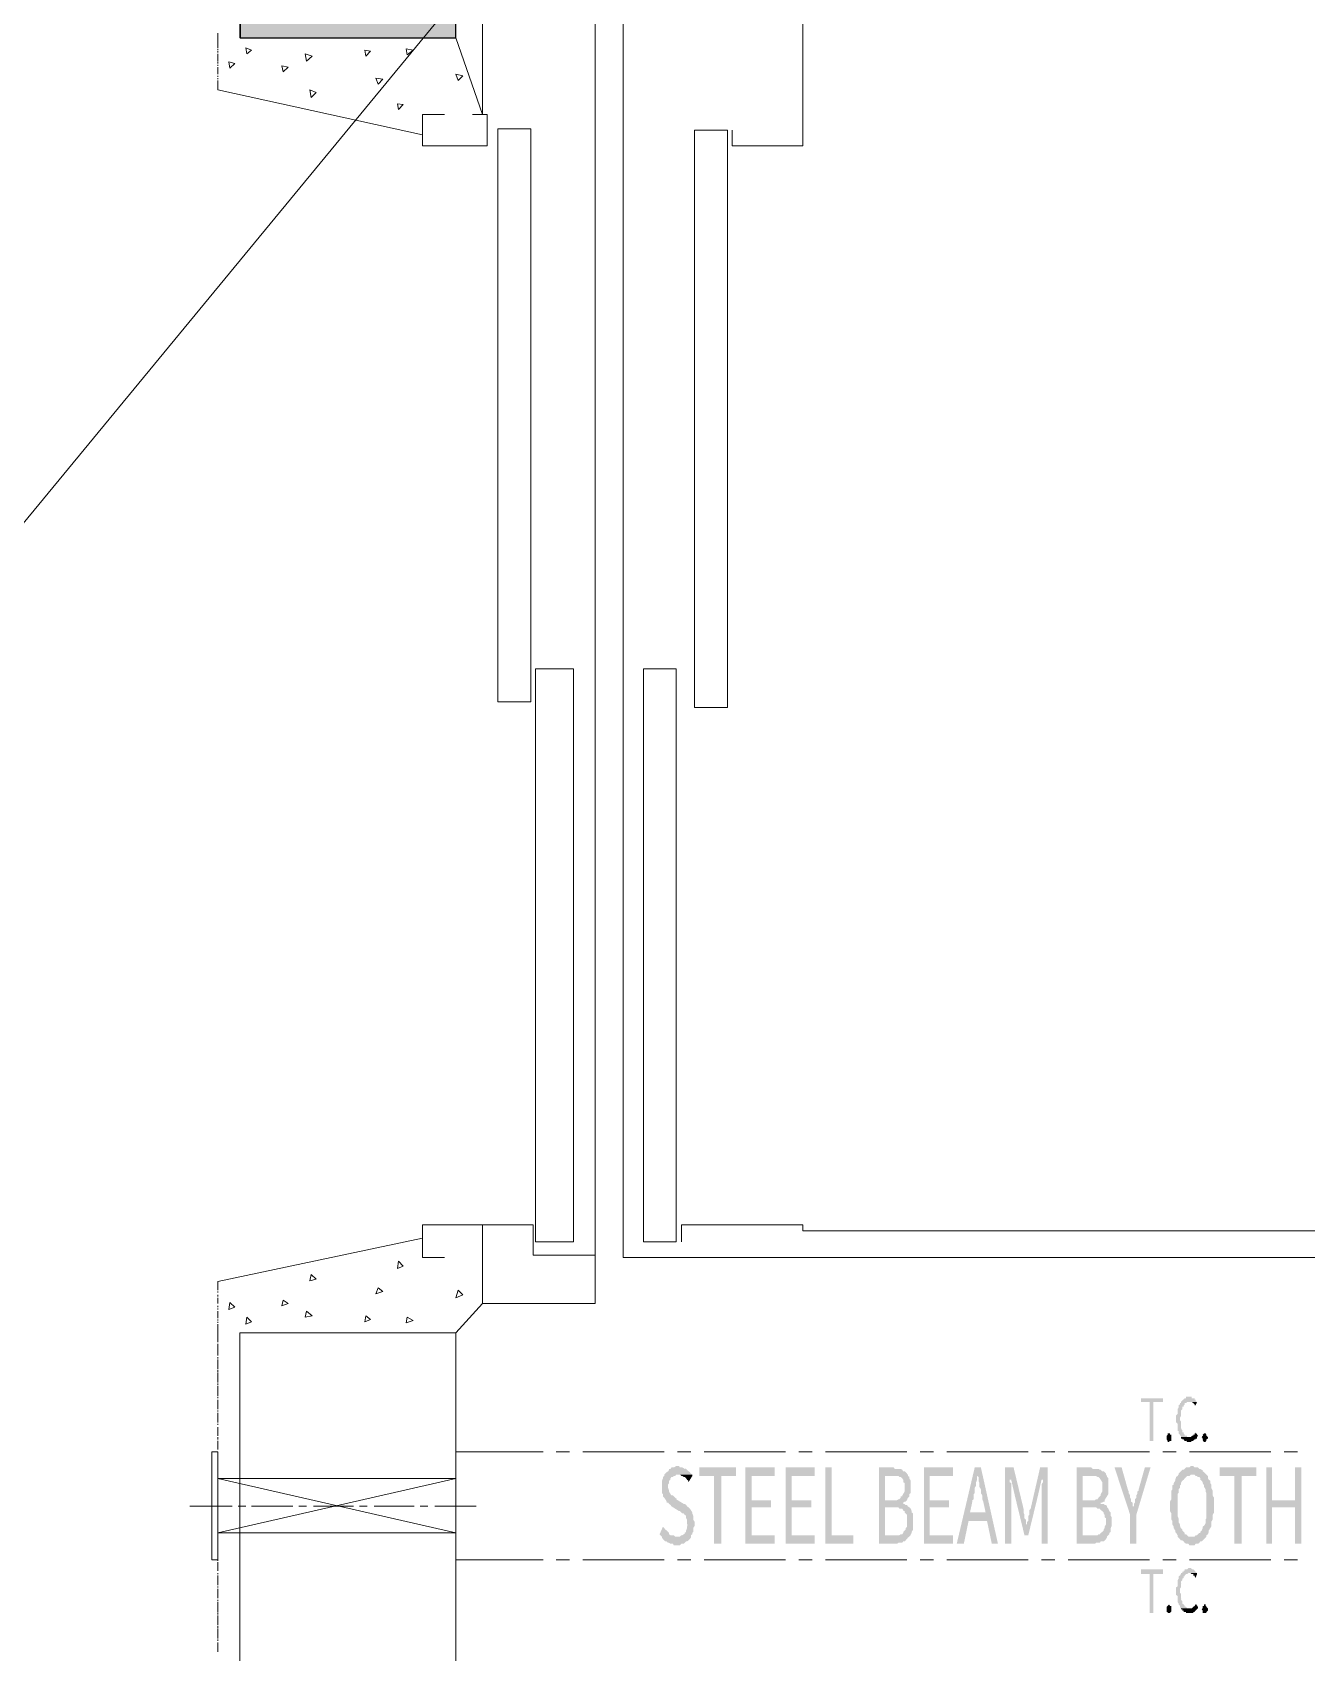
# Model space of a CAD drawing. Header units: metres. Extents: x -598 to 357, y -242 to 574.
# Drawn here: x -302.825 to -301.644, y 431.377 to 432.879 of the extents above; entities that cross this region are included whole.
import ezdxf

# ---------------------------------------------------------------- set-up
doc = ezdxf.new("R2010")
doc.units = ezdxf.units.M
doc.layers.add('Muro Mamspoteria', color=5, linetype='Continuous', lineweight=9)
for name, color, linetype in [('xref_Nivel PB$0$Z-XREF', 7, 'Continuous'), ('ZXREF_ELEVADORES$0$E-Elevador', 1, 'Continuous'), ('ZXREF_ELEVADORES$0$Hatch Muro', 8, 'Continuous'), ('ZXREF_ELEVADORES$0$Muro Concreto', 6, 'Continuous')]:
    doc.layers.add(name, color=color, linetype=linetype)

# ---------------------------------------------------------------- blocks, each defined once
blk = doc.blocks.new('ZXREF_ELEVADORES$0$Elevores')
at = {"layer": 'ZXREF_ELEVADORES$0$E-Elevador'}
for points in [[(-0.03538, -1.41639), (-0.03538, -1.42211), (-0.00505, -1.42211), (-0.00505, -1.44364), (0.00154, -1.42211), (0.03538, -1.42211), (0.03538, -1.41639)], [(-0.03538, -1.44364), (-0.03538, -1.44891), (0.03538, -1.44891), (0.03538, -1.44364), (0.00154, -1.44364), (0.00154, -1.42211), (-0.00505, -1.44364)], [(-0.03538, -1.45814), (-0.03538, -1.49198), (-0.02747, -1.49198), (-0.02747, -1.47836), (0.03538, -1.47836), (0.03538, -1.47176), (-0.02747, -1.47176), (-0.02747, -1.45814)], [(-0.02878, -1.50428), (-0.02878, -1.51791), (-0.02878, -1.51527), (-0.02747, -1.51439), (-0.02747, -1.51307), (-0.02659, -1.5122), (-0.02659, -1.51088), (-0.02527, -1.51), (-0.02395, -1.51), (-0.02307, -1.50868), (-0.02175, -1.5078), (-0.02087, -1.5078), (-0.01868, -1.50648), (-0.01736, -1.50648), (-0.01516, -1.50516), (-0.01296, -1.50516), (-0.01165, -1.50428), (-0.00945, -1.50428), (-0.00857, -1.50428), (-0.00593, -1.50428), (-0.00374, -1.50428), (-0.00154, -1.50428), (-0.00066, -1.50428), (0.00066, -1.50428), (0.00286, -1.50428), (0.00417, -1.50428), (0.00637, -1.50428), (0.00857, -1.50428), (0.00945, -1.50428), (0.01165, -1.50428), (0.01296, -1.50516), (0.01516, -1.50516), (0.01648, -1.50516), (0.01868, -1.50648), (0.01956, -1.5078), (0.02087, -1.5078), (0.02307, -1.50868), (0.02439, -1.51), (0.02527, -1.51), (0.02527, -1.51088), (0.02659, -1.5122), (0.02747, -1.51307), (0.02747, -1.51439), (0.02878, -1.51527), (0.02878, -1.51659), (0.02878, -1.51791), (0.02878, -1.50428), (0.02747, -1.50428), (0.02659, -1.50297), (0.02439, -1.50209), (0.02307, -1.50209), (0.02087, -1.50077), (0.01956, -1.49989), (0.01868, -1.49989), (0.01648, -1.49989), (0.01516, -1.49989), (0.01296, -1.49857), (0.01165, -1.49857), (0.00945, -1.49857), (0.00857, -1.49857), (0.00637, -1.49725), (0.00417, -1.49725), (0.00154, -1.49725), (-0.00066, -1.49725), (-0.00154, -1.49725), (-0.00286, -1.49725), (-0.00505, -1.49725), (-0.00725, -1.49725), (-0.00945, -1.49857), (-0.01077, -1.49857), (-0.01296, -1.49857), (-0.01384, -1.49857), (-0.01648, -1.49989), (-0.01736, -1.49989), (-0.01956, -1.49989), (-0.02087, -1.50077), (-0.02307, -1.50077), (-0.02395, -1.50209), (-0.02527, -1.50297), (-0.02747, -1.50297)], [(-0.10086, -1.52011), (-0.10086, -1.52318), (-0.09954, -1.52318), (-0.09954, -1.5245), (-0.09822, -1.52538), (-0.09866, -1.52538), (-0.09734, -1.5267), (-0.09602, -1.52802), (-0.09514, -1.52802), (-0.09514, -1.52889), (-0.09383, -1.52889), (-0.09295, -1.53021), (-0.09163, -1.53021), (-0.09031, -1.53021), (-0.09075, -1.53021), (-0.08943, -1.53109), (-0.08811, -1.53109), (-0.08723, -1.53109), (-0.08592, -1.53109), (-0.08504, -1.53109), (-0.08372, -1.53241), (-0.08284, -1.53241), (-0.08152, -1.53241), (-0.0802, -1.53241), (-0.07932, -1.53241), (-0.078, -1.53241), (-0.07713, -1.53241), (-0.07581, -1.53109), (-0.07493, -1.53109), (-0.07361, -1.53109), (-0.07273, -1.53109), (-0.07141, -1.53109), (-0.07009, -1.53109), (-0.06922, -1.53109), (-0.06922, -1.53021), (-0.0679, -1.53021), (-0.06702, -1.53021), (-0.0657, -1.52889), (-0.06482, -1.52889), (-0.06482, -1.52802), (-0.0635, -1.52802), (-0.0635, -1.52011), (-0.0635, -1.52098), (-0.0635, -1.5223), (-0.06482, -1.5223), (-0.06482, -1.52318), (-0.06482, -1.5245), (-0.0657, -1.5245), (-0.06702, -1.52538), (-0.0679, -1.52538), (-0.0679, -1.5267), (-0.06922, -1.5267), (-0.07009, -1.5267), (-0.07141, -1.52802), (-0.07141, -1.52758), (-0.07273, -1.52802), (-0.07361, -1.52802), (-0.07493, -1.52802), (-0.07581, -1.52802), (-0.07713, -1.52802), (-0.078, -1.52802), (-0.07932, -1.52889), (-0.0802, -1.52889), (-0.08064, -1.52889), (-0.08152, -1.52889), (-0.08284, -1.52802), (-0.08372, -1.52802), (-0.08504, -1.52802), (-0.08592, -1.52802), (-0.08723, -1.52802), (-0.08811, -1.52802), (-0.08855, -1.52758), (-0.08943, -1.5267), (-0.09031, -1.5267), (-0.09163, -1.5267), (-0.09163, -1.52538), (-0.09295, -1.52538), (-0.09383, -1.5245), (-0.09514, -1.5245), (-0.09514, -1.52318), (-0.09602, -1.5223), (-0.09602, -1.52098), (-0.09602, -1.52011), (-0.09602, -1.51307), (-0.09734, -1.51439), (-0.09822, -1.51439), (-0.09822, -1.51527), (-0.09954, -1.51527), (-0.09954, -1.51659), (-0.09954, -1.51791), (-0.10086, -1.51791), (-0.10086, -1.51879)], [(-0.09602, -1.51307), (-0.09602, -1.52011), (-0.09602, -1.51791), (-0.09514, -1.51659), (-0.09383, -1.51527), (-0.09295, -1.51527), (-0.09295, -1.51439)], [(-0.0679, -1.51439), (-0.06702, -1.51439), (-0.06702, -1.51527), (-0.0657, -1.51527), (-0.0657, -1.51659), (-0.06482, -1.51659), (-0.06482, -1.51791), (-0.06482, -1.51747), (-0.0635, -1.51879), (-0.0635, -1.52011), (-0.0635, -1.52802), (-0.06218, -1.52802), (-0.06218, -1.5267), (-0.06131, -1.5267), (-0.06131, -1.52538), (-0.05999, -1.5245), (-0.05999, -1.52318), (-0.06043, -1.52318), (-0.05911, -1.5223), (-0.05911, -1.52098), (-0.05911, -1.52011), (-0.05911, -1.51967), (-0.05911, -1.51879), (-0.05999, -1.51791), (-0.05999, -1.51659), (-0.06043, -1.51659), (-0.06131, -1.51527), (-0.06131, -1.51439), (-0.06218, -1.51439), (-0.06218, -1.51307), (-0.0635, -1.51307), (-0.06482, -1.5122)], [(-0.05911, -1.50516), (-0.05911, -1.50648), (-0.05999, -1.5078), (-0.06043, -1.50736), (-0.06131, -1.5078), (-0.06218, -1.5078), (-0.0635, -1.50868), (-0.06482, -1.5078), (-0.06482, -1.50736), (-0.0657, -1.5078), (-0.06702, -1.50648), (-0.06702, -1.50516), (-0.0657, -1.50428), (-0.06482, -1.50428), (-0.0635, -1.50297), (-0.06218, -1.50297), (-0.06131, -1.50428), (-0.05999, -1.50428), (-0.06043, -1.50428)], [(-0.0367, -1.51791), (-0.0367, -1.51879), (-0.03538, -1.52011), (-0.03538, -1.52318), (-0.03406, -1.5245), (-0.03318, -1.52538), (-0.03318, -1.5267), (-0.03186, -1.52802), (-0.03098, -1.52889), (-0.02966, -1.53021), (-0.02878, -1.53021), (-0.02747, -1.53109), (-0.02659, -1.53241), (-0.02395, -1.53329), (-0.02307, -1.53329), (-0.02087, -1.53461), (-0.01956, -1.53461), (-0.01868, -1.53593), (-0.01736, -1.53593), (-0.01516, -1.53593), (-0.01384, -1.53681), (-0.01165, -1.53681), (-0.00945, -1.53681), (-0.00857, -1.53681), (-0.00593, -1.53681), (-0.00374, -1.53812), (-0.00154, -1.53812), (-0.00066, -1.53812), (0.00066, -1.53812), (0.00286, -1.53812), (0.00505, -1.53812), (0.00725, -1.53681), (0.00945, -1.53681), (0.01077, -1.53681), (0.01296, -1.53681), (0.01428, -1.53593), (0.01648, -1.53593), (0.01736, -1.53593), (0.01956, -1.53461), (0.02087, -1.53461), (0.02307, -1.53329), (0.02439, -1.53329), (0.02527, -1.53241), (0.02747, -1.53109), (0.02878, -1.53109), (0.02966, -1.53021), (0.03098, -1.52889), (0.0323, -1.52802), (0.0323, -1.5267), (0.03318, -1.52538), (0.0345, -1.5245), (0.03538, -1.52318), (0.03538, -1.5223), (0.03538, -1.52098), (0.0367, -1.52011), (0.0367, -1.51879), (0.0367, -1.51791), (0.0367, -1.51659), (0.0367, -1.51527), (0.03538, -1.51439), (0.03538, -1.51307), (0.03538, -1.5122), (0.0345, -1.51088), (0.03318, -1.51), (0.03318, -1.50868), (0.0323, -1.5078), (0.03098, -1.50648), (0.02966, -1.50516), (0.02878, -1.50428), (0.02878, -1.51791), (0.02878, -1.51747), (0.02878, -1.51879), (0.02878, -1.52098), (0.02747, -1.5223), (0.02659, -1.52318), (0.02659, -1.5245), (0.02527, -1.5245), (0.02439, -1.52538), (0.02307, -1.5267), (0.02219, -1.5267), (0.02087, -1.52802), (0.01868, -1.52889), (0.01736, -1.52889), (0.01516, -1.53021), (0.01296, -1.53021), (0.01165, -1.53021), (0.00945, -1.53109), (0.00725, -1.53109), (0.00637, -1.53109), (0.00417, -1.53109), (0.00154, -1.53109), (-0.00066, -1.53109), (-0.00286, -1.53109), (-0.00505, -1.53109), (-0.00593, -1.53109), (-0.00857, -1.53109), (-0.01077, -1.53109), (-0.01165, -1.53021), (-0.01384, -1.53021), (-0.01516, -1.53021), (-0.01648, -1.52889), (-0.01868, -1.52889), (-0.01956, -1.52802), (-0.02087, -1.52802), (-0.02307, -1.5267), (-0.02395, -1.52538), (-0.02527, -1.5245), (-0.02659, -1.52318), (-0.02747, -1.5223), (-0.02747, -1.52098), (-0.02747, -1.52011), (-0.02878, -1.51879), (-0.02878, -1.51791), (-0.02878, -1.50428), (-0.02966, -1.50516), (-0.03098, -1.50648), (-0.03186, -1.5078), (-0.0323, -1.50736), (-0.03318, -1.50868), (-0.03406, -1.51), (-0.03406, -1.51088), (-0.03538, -1.5122), (-0.03538, -1.51307), (-0.03538, -1.51527), (-0.0367, -1.51659)], [(0.05779, -1.52011), (0.05779, -1.52098), (0.05911, -1.5223), (0.05911, -1.5245), (0.06043, -1.5245), (0.06043, -1.52538), (0.06131, -1.52538), (0.06131, -1.5267), (0.06262, -1.5267), (0.06262, -1.52802), (0.0635, -1.52802), (0.06482, -1.52889), (0.0657, -1.53021), (0.06702, -1.53021), (0.0679, -1.53021), (0.06922, -1.53109), (0.07053, -1.53109), (0.07141, -1.53109), (0.07273, -1.53109), (0.07361, -1.53109), (0.07493, -1.53109), (0.07581, -1.53241), (0.07713, -1.53241), (0.07844, -1.53241), (0.07932, -1.53241), (0.08152, -1.53241), (0.08284, -1.53241), (0.08372, -1.53109), (0.08504, -1.53109), (0.08592, -1.53109), (0.08723, -1.53109), (0.08855, -1.53109), (0.08943, -1.53109), (0.09075, -1.53021), (0.09031, -1.53021), (0.09163, -1.53021), (0.09295, -1.52889), (0.09383, -1.52889), (0.09514, -1.52802), (0.09514, -1.52758), (0.09514, -1.52011), (0.09514, -1.52098), (0.09514, -1.5223), (0.09383, -1.52318), (0.09383, -1.5245), (0.09295, -1.5245), (0.09163, -1.52538), (0.09075, -1.5267), (0.08943, -1.5267), (0.08855, -1.5267), (0.08723, -1.52802), (0.08723, -1.52758), (0.08592, -1.52802), (0.08592, -1.52758), (0.08504, -1.52802), (0.08372, -1.52802), (0.08284, -1.52802), (0.08152, -1.52802), (0.08064, -1.52889), (0.07932, -1.52889), (0.07844, -1.52889), (0.07713, -1.52889), (0.07581, -1.52802), (0.07493, -1.52802), (0.07361, -1.52802), (0.07273, -1.52802), (0.07273, -1.52758), (0.07141, -1.52802), (0.07053, -1.52802), (0.06922, -1.5267), (0.0679, -1.5267), (0.06702, -1.52538), (0.0657, -1.52538), (0.0657, -1.5245), (0.06482, -1.5245), (0.0635, -1.52318), (0.0635, -1.5223), (0.06262, -1.52098), (0.06218, -1.52098), (0.06262, -1.52011), (0.06262, -1.51307), (0.06131, -1.51439), (0.06043, -1.51527), (0.05999, -1.51527), (0.05911, -1.51659), (0.05911, -1.51791), (0.05911, -1.51747), (0.05779, -1.51879)], [(0.06262, -1.51307), (0.06262, -1.52011), (0.06262, -1.51879), (0.0635, -1.51791), (0.0635, -1.51747), (0.0635, -1.51659), (0.06482, -1.51659), (0.06482, -1.51527), (0.0657, -1.51527), (0.06702, -1.51439), (0.0635, -1.51307)], [(0.09075, -1.51439), (0.09163, -1.51439), (0.09295, -1.51527), (0.09383, -1.51659), (0.09514, -1.51791), (0.09514, -1.51747), (0.09514, -1.51879), (0.09514, -1.52011), (0.09514, -1.52802), (0.09602, -1.52802), (0.09602, -1.5267), (0.09734, -1.5267), (0.09734, -1.52538), (0.09866, -1.52538), (0.09866, -1.5245), (0.09866, -1.52318), (0.09954, -1.52318), (0.09954, -1.5223), (0.09954, -1.52098), (0.09954, -1.52011), (0.09954, -1.51967), (0.09954, -1.51879), (0.09954, -1.51791), (0.09954, -1.51659), (0.09866, -1.51659), (0.09866, -1.51527), (0.09822, -1.51527), (0.09734, -1.51439), (0.09602, -1.51307), (0.09514, -1.5122), (0.09383, -1.5122)], [(0.09954, -1.50516), (0.09954, -1.5078), (0.09734, -1.5078), (0.09602, -1.50868), (0.09514, -1.5078), (0.09383, -1.5078), (0.09295, -1.5078), (0.09295, -1.50648), (0.09163, -1.50648), (0.09163, -1.50516), (0.09295, -1.50516), (0.09295, -1.50428), (0.09383, -1.50428), (0.09514, -1.50297), (0.09602, -1.50297), (0.09734, -1.50297), (0.09866, -1.50428), (0.09822, -1.50428), (0.09954, -1.50428)], [(-0.09954, -1.54472), (-0.09954, -1.56493), (-0.09602, -1.56493), (-0.09602, -1.55702), (-0.05999, -1.55702), (-0.05999, -1.5535), (-0.09602, -1.5535), (-0.09602, -1.54472)], [(-0.05911, -1.539), (-0.05911, -1.54032), (-0.05999, -1.54032), (-0.06131, -1.5412), (-0.06218, -1.5412), (-0.0635, -1.5412), (-0.06482, -1.5412), (-0.0657, -1.54032), (-0.06702, -1.54032), (-0.06702, -1.539), (-0.06702, -1.53812), (-0.0657, -1.53812), (-0.0657, -1.53681), (-0.06482, -1.53681), (-0.0635, -1.53681), (-0.06218, -1.53681), (-0.06131, -1.53681), (-0.05999, -1.53681), (-0.05999, -1.53812)], [(0.05911, -1.54472), (0.05911, -1.56493), (0.0635, -1.56493), (0.0635, -1.55702), (0.09954, -1.55702), (0.09954, -1.5535), (0.0635, -1.5535), (0.0635, -1.54472)], [(0.09954, -1.539), (0.09954, -1.54032), (0.09866, -1.54032), (0.09866, -1.5412), (0.09734, -1.5412), (0.09602, -1.5412), (0.09514, -1.5412), (0.09383, -1.5412), (0.09295, -1.54032), (0.09163, -1.539), (0.09295, -1.53812), (0.09295, -1.53768), (0.09295, -1.53681), (0.09383, -1.53681), (0.09514, -1.53681), (0.09602, -1.53681), (0.09734, -1.53681), (0.09866, -1.53681), (0.09822, -1.53681), (0.09954, -1.53812)], [(-0.03538, -1.55614), (-0.03538, -1.56142), (-0.01516, -1.56713), (-0.01384, -1.56713), (-0.01296, -1.56845), (-0.01077, -1.56845), (-0.00945, -1.56933), (-0.00725, -1.56933), (-0.00593, -1.57064), (-0.00505, -1.57064), (-0.00286, -1.57064), (-0.00154, -1.57152), (0.00066, -1.57152), (0.00066, -1.57284), (0.00857, -1.57504), (0.03538, -1.57504), (0.03538, -1.56933), (0.00857, -1.56933)], [(-0.03538, -1.58295), (-0.03538, -1.58954), (0.00857, -1.57504), (0.00066, -1.57284), (-0.00066, -1.57284), (-0.00286, -1.57284), (-0.00374, -1.57416), (-0.00593, -1.57416), (-0.00725, -1.57504), (-0.00857, -1.57504), (-0.00945, -1.57504), (-0.01165, -1.57636), (-0.01296, -1.57636), (-0.01516, -1.57724)], [(0.00066, -1.59657), (0.00154, -1.61107), (0.00154, -1.60668), (0.00286, -1.60536), (0.00286, -1.60448), (0.00286, -1.60316), (0.00417, -1.60229), (0.00505, -1.60097), (0.00637, -1.59965), (0.00725, -1.59965), (0.00857, -1.59877), (0.01077, -1.59877), (0.01165, -1.59745), (0.01428, -1.59745), (0.01516, -1.59745), (0.01736, -1.59745), (0.01956, -1.59877), (0.02087, -1.59877), (0.02219, -1.59965), (0.02307, -1.59965), (0.02439, -1.60097), (0.02527, -1.60229), (0.02659, -1.60316), (0.02659, -1.60448), (0.02747, -1.60536), (0.02747, -1.60668), (0.02747, -1.60756), (0.02747, -1.60888), (0.02747, -1.61107), (0.02747, -1.61898), (0.02878, -1.59657), (0.02747, -1.59525), (0.02659, -1.59437), (0.02527, -1.59437), (0.02439, -1.59306), (0.02219, -1.59306), (0.02087, -1.59306), (0.01868, -1.59218), (0.01648, -1.59218), (0.01428, -1.59218), (0.01296, -1.59218), (0.01077, -1.59218), (0.00945, -1.59306), (0.00725, -1.59306), (0.00637, -1.59306), (0.00505, -1.59437), (0.00286, -1.59525), (0.00154, -1.59657)], [(-0.03538, -1.61107), (-0.03538, -1.6247), (0.03538, -1.6247), (0.03538, -1.60756), (0.0345, -1.60668), (0.0345, -1.60536), (0.0345, -1.60448), (0.0345, -1.60316), (0.03318, -1.60229), (0.03318, -1.60097), (0.03318, -1.59965), (0.0323, -1.59877), (0.03098, -1.59745), (0.02966, -1.59657), (0.02878, -1.59657), (0.02747, -1.61898), (0.00154, -1.61898), (0.00154, -1.61107), (0.00066, -1.59657), (-0.00066, -1.59745), (-0.00066, -1.59877), (-0.00154, -1.59965), (-0.00154, -1.60229), (-0.00286, -1.60229), (-0.00286, -1.60097), (-0.00374, -1.59965), (-0.00374, -1.59877), (-0.00505, -1.61898), (-0.02747, -1.61898), (-0.02747, -1.61107), (-0.02878, -1.59745), (-0.02966, -1.59745), (-0.03098, -1.59877), (-0.03186, -1.59965), (-0.03186, -1.60097), (-0.03318, -1.60229), (-0.03318, -1.60316), (-0.03406, -1.60448), (-0.03406, -1.60536), (-0.03406, -1.60668), (-0.03406, -1.60756), (-0.03406, -1.60976)], [(-0.02878, -1.59745), (-0.02747, -1.61107), (-0.02747, -1.60668), (-0.02659, -1.60536), (-0.02659, -1.60448), (-0.02527, -1.60316), (-0.02395, -1.60229), (-0.02175, -1.60097), (-0.02087, -1.60097), (-0.01868, -1.60097), (-0.01648, -1.60097), (-0.01384, -1.60097), (-0.01296, -1.60097), (-0.01077, -1.60229), (-0.00945, -1.60229), (-0.00857, -1.60316), (-0.00725, -1.60448), (-0.00593, -1.60536), (-0.00593, -1.60668), (-0.00505, -1.60756), (-0.00505, -1.60888), (-0.00505, -1.60976), (-0.00505, -1.61239), (-0.00505, -1.61898), (-0.00374, -1.59877), (-0.00505, -1.59877), (-0.00725, -1.59745), (-0.00857, -1.59657), (-0.01077, -1.59525), (-0.01165, -1.59525), (-0.01384, -1.59525), (-0.01648, -1.59525), (-0.01736, -1.59525), (-0.01956, -1.59525), (-0.02087, -1.59525), (-0.02307, -1.59525), (-0.02527, -1.59525), (-0.02659, -1.59657), (-0.02747, -1.59657)], [(-0.03538, -1.65151), (-0.03538, -1.65854), (0.00286, -1.66733), (0.00417, -1.66864), (0.00637, -1.66864), (0.00857, -1.66864), (0.00945, -1.66952), (0.01165, -1.66952), (0.01428, -1.66952), (0.01516, -1.67084), (0.01736, -1.67084), (0.02747, -1.67304), (0.02747, -1.66952), (-0.00857, -1.66073), (-0.02395, -1.65722), (-0.02395, -1.6559)], [(-0.03538, -1.65151), (-0.02395, -1.6559), (-0.02175, -1.6559), (-0.01956, -1.65722), (-0.01736, -1.65722), (-0.01648, -1.65722), (-0.01384, -1.65722), (-0.01296, -1.65722), (-0.01077, -1.65722), (-0.00857, -1.65722), (-0.00725, -1.65722), (-0.00505, -1.65722), (-0.00374, -1.65722), (0.03538, -1.65722), (0.03538, -1.65151)], [(-0.03538, -1.68315), (-0.02395, -1.68534), (-0.00857, -1.68183), (0.02747, -1.67304), (0.01736, -1.67084), (0.01736, -1.67172), (0.01516, -1.67172), (0.01296, -1.67172), (0.01165, -1.67304), (0.00945, -1.67304), (0.00857, -1.67304), (0.00637, -1.67392), (0.00417, -1.67392), (0.00286, -1.67392)], [(-0.03538, -1.68315), (-0.03538, -1.69106), (0.03538, -1.69106), (0.03538, -1.68534), (-0.00374, -1.68534), (-0.00417, -1.68534), (-0.00593, -1.68534), (-0.00857, -1.68534), (-0.00945, -1.68534), (-0.01165, -1.68534), (-0.01384, -1.68534), (-0.01516, -1.68534), (-0.01648, -1.68534), (-0.01868, -1.68534), (-0.02087, -1.68534), (-0.02175, -1.68666), (-0.02395, -1.68666), (-0.02395, -1.68534)], [(-0.03538, -1.71347), (-0.02747, -1.71699), (-0.02659, -1.71567), (-0.02307, -1.71567), (-0.02087, -1.71479), (-0.01956, -1.71479), (-0.01736, -1.71479), (-0.01516, -1.71347), (-0.01296, -1.71347), (-0.01165, -1.71347), (-0.00945, -1.71215), (-0.00725, -1.71215), (-0.00593, -1.71215), (-0.00374, -1.71127), (0.00637, -1.70907), (0.00637, -1.72358), (0.01428, -1.70776), (0.03538, -1.70336), (0.03538, -1.69765)], [(-0.03538, -1.71347), (-0.03538, -1.71918), (0.03538, -1.73588), (0.03538, -1.72929), (0.01428, -1.7249), (0.01428, -1.70776), (0.00637, -1.72358), (-0.00374, -1.72138), (-0.00505, -1.72138), (-0.00593, -1.72006), (-0.00857, -1.72006), (-0.01077, -1.72006), (-0.01165, -1.71918), (-0.01384, -1.71918), (-0.01516, -1.71918), (-0.01648, -1.71918), (-0.01868, -1.71786), (-0.02087, -1.71786), (-0.02175, -1.71786), (-0.02395, -1.71699), (-0.02527, -1.71699), (-0.02747, -1.71699), (-0.02747, -1.71655)], [(-0.03538, -1.7394), (-0.03538, -1.76621), (0.03538, -1.76621), (0.03538, -1.7394), (0.02747, -1.7394), (0.02747, -1.76093), (0.00154, -1.76093), (0.00154, -1.74291), (-0.00505, -1.74291), (-0.00505, -1.76093), (-0.02747, -1.76093), (-0.02747, -1.7394)], [(-0.03538, -1.79433), (-0.03538, -1.80795), (0.03538, -1.80795), (0.03538, -1.79125), (0.0345, -1.78994), (0.0345, -1.78906), (0.0345, -1.78774), (0.0345, -1.78642), (0.03318, -1.78554), (0.03318, -1.78422), (0.0323, -1.78334), (0.03098, -1.78203), (0.02966, -1.78115), (0.02878, -1.77983), (0.02747, -1.80224), (0.00154, -1.80224), (0.00154, -1.79433), (0.00066, -1.78115), (-0.00066, -1.78203), (-0.00066, -1.78334), (-0.00154, -1.78422), (-0.00154, -1.78554), (-0.00286, -1.78554), (-0.00374, -1.78422), (-0.00374, -1.78334), (-0.00505, -1.80224), (-0.02747, -1.80224), (-0.02747, -1.79565), (-0.02878, -1.78115), (-0.02966, -1.78203), (-0.03098, -1.78334), (-0.03186, -1.78422), (-0.03186, -1.78554), (-0.03318, -1.78642), (-0.03406, -1.78774), (-0.03406, -1.78906), (-0.03406, -1.79125), (-0.03406, -1.79213), (-0.03406, -1.79345)], [(-0.02878, -1.78115), (-0.02747, -1.79565), (-0.02747, -1.78994), (-0.02659, -1.78906), (-0.02659, -1.78774), (-0.02527, -1.78642), (-0.02395, -1.78554), (-0.02175, -1.78554), (-0.02087, -1.78422), (-0.01868, -1.78422), (-0.01648, -1.78422), (-0.01384, -1.78422), (-0.01296, -1.78422), (-0.01077, -1.78554), (-0.00945, -1.78642), (-0.00857, -1.78642), (-0.00857, -1.78774), (-0.00725, -1.78774), (-0.00593, -1.78906), (-0.00593, -1.78994), (-0.00505, -1.79125), (-0.00505, -1.79213), (-0.00505, -1.79433), (-0.00505, -1.79565), (-0.00505, -1.80224), (-0.00374, -1.78334), (-0.00505, -1.78203), (-0.00725, -1.78115), (-0.00857, -1.77983), (-0.01077, -1.77983), (-0.01165, -1.77851), (-0.01384, -1.77851), (-0.01648, -1.77851), (-0.01736, -1.77851), (-0.01956, -1.77851), (-0.02087, -1.77851), (-0.02307, -1.77851), (-0.02527, -1.77983), (-0.02659, -1.77983), (-0.02747, -1.78115)], [(0.00066, -1.78115), (0.00154, -1.79433), (0.00154, -1.78994), (0.00286, -1.78906), (0.00286, -1.78774), (0.00286, -1.78642), (0.00417, -1.78554), (0.00505, -1.78554), (0.00505, -1.78422), (0.00637, -1.78422), (0.00725, -1.78334), (0.00857, -1.78203), (0.01077, -1.78203), (0.01165, -1.78203), (0.01428, -1.78203), (0.01516, -1.78203), (0.01736, -1.78203), (0.01956, -1.78203), (0.02087, -1.78334), (0.02219, -1.78334), (0.02307, -1.78422), (0.02439, -1.78554), (0.02527, -1.78554), (0.02659, -1.78642), (0.02659, -1.78774), (0.02747, -1.78906), (0.02747, -1.78994), (0.02747, -1.79125), (0.02747, -1.79345), (0.02747, -1.79433), (0.02747, -1.80224), (0.02878, -1.77983), (0.02747, -1.77851), (0.02659, -1.77851), (0.02527, -1.77763), (0.02439, -1.77763), (0.02219, -1.77631), (0.02087, -1.77631), (0.01868, -1.77631), (0.01648, -1.77631), (0.01428, -1.77631), (0.01296, -1.77631), (0.01077, -1.77631), (0.00945, -1.77631), (0.00725, -1.77631), (0.00637, -1.77763), (0.00505, -1.77763), (0.00286, -1.77851), (0.00154, -1.77983)], [(-0.03538, -1.8519), (-0.03538, -1.85761), (0.03538, -1.85761), (0.03538, -1.83169), (0.02747, -1.83169), (0.02747, -1.8519)], [(-0.03538, -1.86772), (-0.03538, -1.89453), (0.03538, -1.89453), (0.03538, -1.86772), (0.02747, -1.86772), (0.02747, -1.88882), (0.00154, -1.88882), (0.00154, -1.8708), (-0.00505, -1.8708), (-0.00505, -1.88882), (-0.02747, -1.88882), (-0.02747, -1.86772)], [(-0.03538, -1.90464), (-0.03538, -1.93188), (0.03538, -1.93188), (0.03538, -1.90464), (0.02747, -1.90464), (0.02747, -1.92617), (0.00154, -1.92617), (0.00154, -1.90815), (-0.00505, -1.90815), (-0.00505, -1.92617), (-0.02747, -1.92617), (-0.02747, -1.90464)], [(-0.03538, -1.94067), (-0.03538, -1.97451), (-0.02747, -1.97451), (-0.02747, -1.96089), (0.03538, -1.96089), (0.03538, -1.9543), (-0.02747, -1.9543), (-0.02747, -1.94067)], [(-0.0367, -1.99473), (-0.0367, -1.99604), (-0.03538, -1.99824), (-0.03538, -1.99912), (-0.03538, -2.00044), (-0.03406, -2.00132), (-0.03406, -2.00264), (-0.03318, -2.00264), (-0.03186, -2.00352), (-0.03098, -2.00483), (-0.02966, -2.00615), (-0.02878, -2.00703), (-0.02747, -2.00703), (-0.02659, -2.00835), (-0.02527, -2.00835), (-0.02307, -2.00923), (-0.02087, -2.00923), (-0.01956, -2.00923), (-0.01736, -2.00923), (-0.01648, -2.00923), (-0.01384, -2.00923), (-0.01165, -2.00923), (-0.01077, -2.00835), (-0.00945, -2.00835), (-0.00857, -2.00835), (-0.00725, -2.00703), (-0.00593, -2.00615), (-0.00374, -2.00483), (-0.00286, -2.00483), (-0.00286, -2.00352), (-0.00154, -2.00264), (-0.00066, -2.00132), (0.00066, -2.00044), (0.00505, -1.99341), (0.00505, -1.99253), (0.00637, -1.99121), (0.00725, -1.99033), (0.00725, -1.98901), (0.00857, -1.98813), (0.00945, -1.98682), (0.01165, -1.98682), (0.01296, -1.98594), (0.01516, -1.98594), (0.01736, -1.98594), (0.01736, -1.9855), (0.01956, -1.98594), (0.02087, -1.98594), (0.02307, -1.98682), (0.02439, -1.98682), (0.02527, -1.98813), (0.02527, -1.9877), (0.02659, -1.98901), (0.02747, -1.99033), (0.02747, -1.99121), (0.02878, -1.99253), (0.02878, -1.99341), (0.02878, -1.99473), (0.02966, -1.98242), (0.02747, -1.98242), (0.02659, -1.9811), (0.02527, -1.9811), (0.02439, -1.98022), (0.02219, -1.98022), (0.02087, -1.98022), (0.01868, -1.97891), (0.01648, -1.97891), (0.01516, -1.97891), (0.01296, -1.98022), (0.01077, -1.98022), (0.00945, -1.98022), (0.00725, -1.9811), (0.00637, -1.9811), (0.00417, -1.98242), (0.00286, -1.9833), (0.00154, -1.98462), (0.00066, -1.98594), (-0.00066, -1.98682), (-0.00154, -1.98813), (-0.00154, -1.98901), (-0.00593, -1.99604), (-0.00637, -1.99561), (-0.00725, -1.99692), (-0.00857, -1.99824), (-0.00945, -1.99912), (-0.00945, -2.00044), (-0.01077, -2.00132), (-0.01296, -2.00264), (-0.01384, -2.00264), (-0.01648, -2.00352), (-0.01868, -2.00352), (-0.01956, -2.00352), (-0.02087, -2.00264), (-0.02307, -2.00264), (-0.02395, -2.00132), (-0.02527, -2.00132), (-0.02659, -2.00044), (-0.02659, -1.99912), (-0.02747, -1.99824), (-0.02747, -1.99692), (-0.02878, -1.99604), (-0.02878, -1.99473), (-0.02878, -1.9811), (-0.02966, -1.98242), (-0.03098, -1.9833), (-0.03186, -1.98462), (-0.03318, -1.98594), (-0.03406, -1.98682), (-0.0345, -1.98682), (-0.03406, -1.98813), (-0.03538, -1.99033), (-0.03538, -1.99121), (-0.03538, -1.99253), (-0.0367, -1.99341)], [(-0.02878, -1.9811), (-0.02878, -1.99473), (-0.02878, -1.99253), (-0.02747, -1.99121), (-0.02747, -1.99033), (-0.02659, -1.98901), (-0.02659, -1.98813), (-0.02527, -1.98682), (-0.02395, -1.98594), (-0.02307, -1.98462), (-0.02175, -1.98462), (-0.02747, -1.9811)], [(0.01956, -2.00835), (0.02659, -2.01143), (0.02747, -2.01055), (0.02878, -2.00923), (0.02966, -2.00923), (0.03098, -2.00835), (0.0323, -2.00703), (0.03318, -2.00615), (0.03318, -2.00483), (0.0345, -2.00352), (0.0345, -2.00264), (0.03538, -2.00132), (0.03538, -2.00044), (0.03538, -1.99912), (0.0367, -1.99824), (0.0367, -1.99692), (0.0367, -1.99604), (0.0367, -1.99341), (0.0367, -1.99253), (0.03538, -1.99121), (0.03538, -1.99033), (0.03538, -1.98901), (0.0345, -1.98813), (0.03318, -1.98682), (0.03318, -1.98594), (0.0323, -1.98462), (0.03098, -1.9833), (0.02966, -1.98242), (0.02878, -1.99473), (0.02878, -1.99604), (0.02878, -1.99692), (0.02747, -1.99824), (0.02747, -2.00044), (0.02747, -2.00132), (0.02659, -2.00264), (0.02527, -2.00264), (0.02439, -2.00352), (0.02307, -2.00483), (0.02219, -2.00615), (0.02087, -2.00703)]]:
    blk.add_hatch(color=256, dxfattribs=at).paths.add_polyline_path(points)
at = {"layer": 'ZXREF_ELEVADORES$0$E-Elevador', "color": 8, "linetype": 'Continuous', "lineweight": 20}
blk.add_lwpolyline([(2.25071, 0), (-2.25071, 0), (-2.25071, -2.40079), (-1.3608, -2.40079), (-1.3608, -2.25137), (-1.3608, -2.2004)], dxfattribs=at)
at = {"layer": 'ZXREF_ELEVADORES$0$E-Elevador', "linetype": 'Continuous', "lineweight": 20}
for points in [[(-1.3608, -2.2004), (-2.05032, -2.2004), (-2.05032, -0.2004), (-0.04988, -0.2004)], [(-0.23006, -0.25313), (-0.25467, -0.27774), (-0.25467, -1.87871)], [(-0.23006, -0.25313), (-0.23006, -2.04526), (-0.23006, -2.04526)], [(-1.65524, -1.87871), (-1.2606, -1.87871)], [(-1.2606, -1.87871), (-1.2606, -1.94419)], [(-0.24456, -1.99121), (-0.26038, -1.99121), (-0.26038, -1.87871), (-0.25467, -1.87871)], [(-1.2751, -1.94419), (-1.2606, -1.94419)], [(-1.2751, -1.94858), (-1.2751, -1.97891)], [(-1.2751, -1.94858), (-0.73984, -1.94858)], [(-0.73984, -1.94858), (-0.73984, -1.97891)], [(-1.2751, -1.97891), (-0.73984, -1.97891)], [(-0.77587, -1.99604), (-0.77587, -2.02637), (-0.24456, -2.02637)], [(-0.77587, -1.99604), (-0.24456, -1.99604)], [(-0.24456, -1.99604), (-0.24456, -2.02637)], [(-1.81081, -2.04526), (-0.23006, -2.04526)], [(-1.81081, -2.07119), (-1.81081, -2.17579), (-1.28961, -2.17579)], [(-1.81081, -2.07119), (-0.18743, -2.07119)], [(-0.23226, -2.12876), (-0.23226, -2.07119)], [(-0.18743, -2.07119), (-0.18743, -2.17579)], [(-0.77587, -2.09141), (-0.77587, -2.12657), (-0.24456, -2.12657)], [(-0.77587, -2.09141), (-0.24456, -2.09141), (-0.24456, -2.09141)], [(-0.24456, -2.09141), (-0.24456, -2.12657)], [(-1.27642, -2.13096), (-0.74511, -2.13096)], [(-1.27642, -2.16128), (-1.27642, -2.13096), (-1.27642, -2.13096)], [(-0.74511, -2.16128), (-0.74511, -2.13096), (-0.74511, -2.13096)], [(-0.26038, -2.12876), (-0.23226, -2.12876)], [(-0.26038, -2.12876), (-0.26038, -2.17579), (-0.18743, -2.17579)], [(-1.27642, -2.16128), (-0.74511, -2.16128)], [(-1.3608, -2.2004), (-1.28961, -2.17579)], [(-1.28961, -2.17139), (-1.2606, -2.17139), (-1.2606, -2.17139)], [(-1.28961, -2.17139), (-1.28961, -2.18501)], [(-1.2606, -2.17139), (-1.2606, -2.23116)], [(-0.26038, -2.17579), (-0.18743, -2.17579), (-0.16018, -2.2004)], [(-0.23006, -2.21094), (-0.23006, -2.23116), (-0.26038, -2.23116), (-0.26038, -2.17579)], [(-0.04988, -2.2004), (-0.16018, -2.2004), (-0.16018, -2.40079), (0.15008, -2.40079)], [(0.05032, -2.2004), (0.16018, -2.2004), (0.16018, -2.40079), (-0.15008, -2.40079)], [(-0.04988, -2.2004), (0.05032, -2.2004)], [(-1.28961, -2.21094), (-1.28961, -2.23116), (-1.2606, -2.23116)], [(-1.27071, -2.23116), (-1.31246, -2.42101)], [(-0.24808, -2.23116), (-0.20765, -2.42101), (-0.20765, -2.42101)]]:
    blk.add_lwpolyline(points, dxfattribs=at)
at = {"layer": 'ZXREF_ELEVADORES$0$E-Elevador', "linetype": 'Continuous', "lineweight": 5}
for points in [[(-0.04988, -1.41991), (-0.04988, -1.43221)], [(0.05032, -1.41991), (0.05032, -1.43221)], [(-0.04988, -1.44452), (-0.04988, -1.52011)], [(0.05032, -1.44452), (0.05032, -1.52011)], [(-0.04988, -1.53241), (-0.04988, -1.54472)], [(0.05032, -1.53241), (0.05032, -1.54472)], [(-0.04988, -1.55702), (-0.04988, -1.63261)], [(0.05032, -1.55702), (0.05032, -1.63261)], [(-0.04988, -1.64491), (-0.04988, -1.65722)], [(0.05032, -1.64491), (0.05032, -1.65722)], [(-0.04988, -1.66952), (-0.04988, -1.74511)], [(0.05032, -1.66952), (0.05032, -1.74511)], [(-0.04988, -1.75742), (-0.04988, -1.76972)], [(0.05032, -1.75742), (0.05032, -1.76972)], [(-0.04988, -1.78203), (-0.04988, -1.85761)], [(0.05032, -1.78203), (0.05032, -1.85761)], [(-0.04988, -1.86992), (-0.04988, -1.88222)], [(0.05032, -1.86992), (0.05032, -1.88222)], [(-0.04988, -1.89453), (-0.04988, -1.97012)], [(0.05032, -1.89453), (0.05032, -1.97012)], [(-0.04988, -1.98242), (-0.04988, -1.99473)], [(0.05032, -1.98242), (0.05032, -1.99473)], [(-0.04988, -2.00703), (-0.04988, -2.08262)], [(0.05032, -2.00703), (0.05032, -2.08262)], [(-0.04988, -2.09492), (-0.04988, -2.10723)], [(0.05032, -2.09492), (0.05032, -2.10723)], [(-0.04988, -2.11953), (-0.04988, -2.2004), (-0.04988, -2.2004)], [(0.05032, -2.11953), (0.05032, -2.2004), (0.05032, -2.2004)], [(0.00066, -2.1815), (0.00066, -2.21973)], [(-0.02527, -2.2004), (-0.02527, -2.42101)], [(-0.02527, -2.2004), (0.02527, -2.42101), (0.02527, -2.42101)], [(-0.02527, -2.42101), (0.02527, -2.2004), (-0.02527, -2.2004)], [(0.02527, -2.2004), (0.02527, -2.42101)], [(0.00066, -2.22632), (0.00066, -2.23336)], [(0.00066, -2.23907), (0.00066, -2.27598)], [(-1.31773, -2.27247), (-1.32345, -2.27466), (-1.32257, -2.26807)], [(-1.31773, -2.27247), (-1.32257, -2.26807), (-1.32257, -2.26807)], [(-0.20193, -2.27247), (-0.19622, -2.27466), (-0.19842, -2.26807)], [(-0.20193, -2.27247), (-0.19842, -2.26807), (-0.19842, -2.26807)], [(0.00066, -2.28258), (0.00066, -2.28961)], [(0.00066, -2.29532), (0.00066, -2.33223)], [(0.00066, -2.33883), (0.00066, -2.34586)], [(-1.32916, -2.36036), (-1.33487, -2.36168), (-1.33355, -2.35597)], [(-1.32916, -2.36036), (-1.33355, -2.35597), (-1.33355, -2.35597)], [(-0.19051, -2.36036), (-0.18523, -2.36168), (-0.18743, -2.35597)], [(-0.19051, -2.36036), (-0.18743, -2.35597), (-0.18743, -2.35597)], [(0.00066, -2.35157), (0.00066, -2.3898)], [(-1.34937, -2.3898), (-1.35157, -2.39508), (-1.34586, -2.3942)], [(-1.34586, -2.3942), (-1.34937, -2.3898), (-1.34937, -2.3898)], [(-0.17029, -2.3898), (-0.16809, -2.39508), (-0.17469, -2.3942)], [(-0.17469, -2.3942), (-0.17029, -2.3898), (-0.17029, -2.3898)], [(0.00066, -2.39508), (0.00066, -2.40211)], [(0.00066, -2.40782), (0.00066, -2.44693), (0.00066, -2.44693)], [(-0.04988, -2.42101), (0.05032, -2.42101), (0.05032, -2.42672)], [(-0.04988, -2.42101), (-0.04988, -2.42672)], [(-0.04988, -2.42672), (0.05032, -2.42672)]]:
    blk.add_lwpolyline(points, dxfattribs=at)
for points in [[(-1.32696, -2.2004), (-1.32125, -2.1982), (-1.32564, -2.1938)], [(-0.1927, -2.2004), (-0.19974, -2.1982), (-0.19534, -2.1938)], [(-1.34937, -2.23995), (-1.35069, -2.24654), (-1.34498, -2.24566)], [(-1.29444, -2.25357), (-1.29884, -2.24918), (-1.29971, -2.25445)], [(-0.22654, -2.25357), (-0.22215, -2.24918), (-0.21995, -2.25445)], [(-0.17161, -2.23995), (-0.16941, -2.24654), (-0.17469, -2.24566)], [(-1.34849, -2.2795), (-1.34937, -2.28477), (-1.34366, -2.28389)], [(-0.17249, -2.2795), (-0.17029, -2.28477), (-0.17601, -2.28389)], [(-1.34366, -2.33355), (-1.33927, -2.33883), (-1.34586, -2.34015)], [(-1.30543, -2.33443), (-1.31026, -2.33004), (-1.31246, -2.33575)], [(-0.21424, -2.33443), (-0.20984, -2.33004), (-0.20853, -2.33575)], [(-0.17601, -2.33355), (-0.1804, -2.33883), (-0.17469, -2.34015)], [(-1.33839, -2.4109), (-1.33707, -2.40519), (-1.33267, -2.41002)], [(-0.18172, -2.4109), (-0.18392, -2.40519), (-0.18831, -2.41002)]]:
    blk.add_lwpolyline(points, close=True, dxfattribs=at)
at = {"layer": 'ZXREF_ELEVADORES$0$E-Elevador', "linetype": 'Continuous', "lineweight": 15}
for points in [[(-1.36519, -2.42101), (-1.3608, -2.42101), (-1.3608, -2.42101)], [(-1.35157, -2.42101), (-1.3608, -2.42101), (-1.3608, -2.42101)], [(-1.34937, -2.42101), (-1.35069, -2.42101)], [(-1.34718, -2.42101), (-1.34849, -2.42101)], [(-1.33927, -2.42101), (-1.34586, -2.42101)], [(-1.33707, -2.42101), (-1.33839, -2.42101)], [(-1.33487, -2.42101), (-1.33575, -2.42101)], [(-1.32696, -2.42101), (-1.33355, -2.42101)], [(-1.32476, -2.42101), (-1.32564, -2.42101)], [(-1.32257, -2.42101), (-1.32345, -2.42101)], [(-1.31246, -2.42101), (-1.32125, -2.42101)], [(-0.20765, -2.42101), (-0.19974, -2.42101)], [(-0.19842, -2.42101), (-0.19754, -2.42101)], [(-0.19534, -2.42101), (-0.19402, -2.42101)], [(-0.1927, -2.42101), (-0.18743, -2.42101)], [(-0.18523, -2.42101), (-0.18392, -2.42101)], [(-0.1826, -2.42101), (-0.18172, -2.42101)], [(-0.1804, -2.42101), (-0.17381, -2.42101)], [(-0.17249, -2.42101), (-0.17161, -2.42101)], [(-0.17029, -2.42101), (-0.16941, -2.42101)], [(-0.16809, -2.42101), (-0.16018, -2.42101), (-0.16018, -2.42101)], [(-0.1514, -2.42101), (-0.16018, -2.42101), (-0.16018, -2.42101)], [(-0.1492, -2.42101), (-0.15008, -2.42101)], [(-0.15008, -2.42101), (-0.14217, -2.42101)], [(-0.14656, -2.42101), (-0.14788, -2.42101)], [(-0.13909, -2.42101), (-0.14568, -2.42101)], [(-0.13997, -2.42101), (-0.13909, -2.42101)], [(-0.13645, -2.42101), (-0.13777, -2.42101)], [(-0.13777, -2.42101), (-0.13645, -2.42101)], [(-0.13426, -2.42101), (-0.13557, -2.42101)], [(-0.13557, -2.42101), (-0.12898, -2.42101)], [(-0.12635, -2.42101), (-0.13338, -2.42101)], [(-0.12766, -2.42101), (-0.12635, -2.42101)], [(-0.12415, -2.42101), (-0.12547, -2.42101)], [(-0.12547, -2.42101), (-0.12415, -2.42101)], [(-0.12195, -2.42101), (-0.12327, -2.42101)], [(-0.12327, -2.42101), (-0.11624, -2.42101)], [(-0.11404, -2.42101), (-0.12107, -2.42101)], [(-0.11536, -2.42101), (-0.11404, -2.42101)], [(-0.11184, -2.42101), (-0.11316, -2.42101)], [(-0.11316, -2.42101), (-0.11184, -2.42101)], [(-0.10965, -2.42101), (-0.11096, -2.42101)], [(-0.11096, -2.42101), (-0.10393, -2.42101)], [(-0.10174, -2.42101), (-0.10833, -2.42101)], [(-0.10305, -2.42101), (-0.10174, -2.42101)], [(-0.09954, -2.42101), (-0.10086, -2.42101)], [(-0.10086, -2.42101), (-0.09954, -2.42101)], [(-0.09734, -2.42101), (-0.09822, -2.42101)], [(-0.09822, -2.42101), (-0.09163, -2.42101)], [(-0.08943, -2.42101), (-0.09514, -2.42101)], [(-0.09031, -2.42101), (-0.08943, -2.42101)], [(-0.08723, -2.42101), (-0.08811, -2.42101)], [(-0.08811, -2.42101), (-0.08723, -2.42101)], [(-0.08372, -2.42101), (-0.08592, -2.42101)], [(-0.08592, -2.42101), (-0.07932, -2.42101)], [(-0.07713, -2.42101), (-0.08284, -2.42101)], [(-0.078, -2.42101), (-0.07713, -2.42101)], [(-0.07493, -2.42101), (-0.07581, -2.42101)], [(-0.07581, -2.42101), (-0.07493, -2.42101)], [(-0.07141, -2.42101), (-0.07273, -2.42101)], [(-0.07273, -2.42101), (-0.06702, -2.42101)], [(-0.06482, -2.42101), (-0.07009, -2.42101)], [(-0.0657, -2.42101), (-0.06482, -2.42101)], [(-0.06131, -2.42101), (-0.0635, -2.42101)], [(-0.0635, -2.42101), (-0.06131, -2.42101)], [(-0.05911, -2.42101), (-0.05999, -2.42101)], [(-0.05999, -2.42101), (-0.05471, -2.42101)], [(-0.05208, -2.42101), (-0.05779, -2.42101)], [(-0.05339, -2.42101), (-0.05208, -2.42101)], [(-0.049, -2.42101), (-0.04988, -2.42101)], [(-0.04988, -2.42101), (-0.049, -2.42101)], [(-0.0468, -2.42101), (-0.04768, -2.42101)], [(-0.04768, -2.42101), (-0.04197, -2.42101)], [(-0.03889, -2.42101), (-0.04548, -2.42101)], [(-0.04109, -2.42101), (-0.03889, -2.42101)], [(-0.0367, -2.42101), (-0.03757, -2.42101)], [(-0.03757, -2.42101), (-0.0367, -2.42101)], [(-0.03406, -2.42101), (-0.03538, -2.42101)], [(-0.03538, -2.42101), (-0.02966, -2.42101)], [(-0.02659, -2.42101), (-0.03318, -2.42101)], [(-0.02747, -2.42101), (-0.02659, -2.42101)], [(-0.02395, -2.42101), (-0.02527, -2.42101)], [(-0.02527, -2.42101), (-0.02395, -2.42101)], [(-0.02175, -2.42101), (-0.02307, -2.42101)], [(-0.02307, -2.42101), (-0.01648, -2.42101)], [(-0.01384, -2.42101), (-0.02087, -2.42101)], [(-0.01516, -2.42101), (-0.01384, -2.42101)], [(-0.01165, -2.42101), (-0.01296, -2.42101)], [(-0.01296, -2.42101), (-0.01165, -2.42101)], [(-0.00945, -2.42101), (-0.01077, -2.42101)], [(-0.01077, -2.42101), (-0.00374, -2.42101)], [(-0.00154, -2.42101), (-0.00857, -2.42101)], [(-0.00286, -2.42101), (-0.00154, -2.42101)], [(0.00066, -2.42101), (-0.00066, -2.42101)], [(-0.00066, -2.42101), (0.00066, -2.42101)], [(0.00286, -2.42101), (0.00154, -2.42101)], [(0.00154, -2.42101), (0.00857, -2.42101)], [(0.01077, -2.42101), (0.00417, -2.42101)], [(0.00945, -2.42101), (0.01077, -2.42101)], [(0.01296, -2.42101), (0.01165, -2.42101)], [(0.01165, -2.42101), (0.01296, -2.42101)], [(0.01516, -2.42101), (0.01428, -2.42101)], [(0.01428, -2.42101), (0.02087, -2.42101)], [(0.02307, -2.42101), (0.01736, -2.42101)], [(0.02219, -2.42101), (0.02307, -2.42101)], [(0.02527, -2.42101), (0.02439, -2.42101)], [(0.02439, -2.42101), (0.02527, -2.42101)], [(0.02878, -2.42101), (0.02659, -2.42101)], [(0.02659, -2.42101), (0.03318, -2.42101)], [(0.03538, -2.42101), (0.02966, -2.42101)], [(0.0345, -2.42101), (0.03538, -2.42101)], [(0.03757, -2.42101), (0.0367, -2.42101)], [(0.0367, -2.42101), (0.03757, -2.42101)], [(0.04109, -2.42101), (0.03977, -2.42101)], [(0.03977, -2.42101), (0.04548, -2.42101)], [(0.04768, -2.42101), (0.04241, -2.42101)], [(0.0468, -2.42101), (0.04768, -2.42101)], [(0.0512, -2.42101), (0.049, -2.42101)], [(0.049, -2.42101), (0.0512, -2.42101)], [(0.05339, -2.42101), (0.05252, -2.42101)], [(0.05252, -2.42101), (0.05779, -2.42101)], [(0.06043, -2.42101), (0.05471, -2.42101)], [(0.05911, -2.42101), (0.06043, -2.42101)], [(0.0635, -2.42101), (0.06262, -2.42101)], [(0.06262, -2.42101), (0.0635, -2.42101)], [(0.0657, -2.42101), (0.06482, -2.42101)], [(0.06482, -2.42101), (0.07053, -2.42101)], [(0.07361, -2.42101), (0.06702, -2.42101)], [(0.07141, -2.42101), (0.07361, -2.42101)], [(0.07581, -2.42101), (0.07493, -2.42101)], [(0.07493, -2.42101), (0.07581, -2.42101)], [(0.07844, -2.42101), (0.07713, -2.42101)], [(0.07713, -2.42101), (0.08284, -2.42101)], [(0.08592, -2.42101), (0.07932, -2.42101)], [(0.08504, -2.42101), (0.08592, -2.42101)], [(0.08855, -2.42101), (0.08723, -2.42101)], [(0.08723, -2.42101), (0.08855, -2.42101)], [(0.09075, -2.42101), (0.08943, -2.42101)], [(0.08943, -2.42101), (0.09602, -2.42101)], [(0.09866, -2.42101), (0.09163, -2.42101)], [(0.09734, -2.42101), (0.09866, -2.42101)], [(0.10086, -2.42101), (0.09954, -2.42101)], [(0.09954, -2.42101), (0.10086, -2.42101)], [(0.10305, -2.42101), (0.10174, -2.42101)], [(0.10174, -2.42101), (0.10877, -2.42101)], [(0.11096, -2.42101), (0.10393, -2.42101)], [(0.10965, -2.42101), (0.11096, -2.42101)], [(0.11316, -2.42101), (0.11184, -2.42101)], [(0.11184, -2.42101), (0.11316, -2.42101)], [(0.11536, -2.42101), (0.11404, -2.42101)], [(0.11404, -2.42101), (0.12107, -2.42101)], [(0.12327, -2.42101), (0.11756, -2.42101)], [(0.12195, -2.42101), (0.12327, -2.42101)], [(0.12547, -2.42101), (0.12415, -2.42101)], [(0.12415, -2.42101), (0.12547, -2.42101)], [(0.12898, -2.42101), (0.12679, -2.42101)], [(0.12679, -2.42101), (0.13338, -2.42101)], [(0.13557, -2.42101), (0.12986, -2.42101)], [(0.1347, -2.42101), (0.13557, -2.42101)]]:
    blk.add_lwpolyline(points, dxfattribs=at)
blk = doc.blocks.new('ZXREF_ELEVADORES')
at = {"layer": 'ZXREF_ELEVADORES$0$Hatch Muro', "true_color": 0xadddf7, "transparency": 33554495}
h = blk.add_hatch(color=141, dxfattribs=at)
h.dxf.hatch_style = 1
h.paths.add_polyline_path([(59.281, 36.8985), (56.881, 36.8985), (56.881, 35.6093), (57.081, 35.6093), (57.081, 36.2985), (59.081, 36.2985), (59.081, 32.1982), (57.081, 32.1982), (57.081, 32.8877), (56.881, 32.8877), (56.881, 31.9978), (59.281, 31.9978)])
h = blk.add_hatch(dxfattribs=at)
h.set_pattern_fill('ANGLE', color=141)
h.set_pattern_definition([(0, (0, 0), (0, 6.985), [5.08, -1.905]), (90, (0, 0), (-6.985, 4e-16), [5.08, -1.905])])
h.paths.add_polyline_path([(57.081, 34.8687), (56.881, 34.8687), (56.881, 33.7283), (57.081, 33.7283)])
at = {"layer": 'ZXREF_ELEVADORES$0$Muro Concreto'}
blk.add_lwpolyline([(56.881, 32.8877), (56.881, 31.9978), (59.281, 31.9978), (59.281, 36.8985), (56.881, 36.8985), (56.881, 35.6093), (57.081, 35.6093), (57.081, 36.2985), (59.081, 36.2985), (59.081, 32.1982), (57.081, 32.1982), (57.081, 32.8877)], close=True, dxfattribs=at)
at = {"layer": 'ZXREF_ELEVADORES$0$E-Elevador', "rotation": 270}
blk.add_blockref('ZXREF_ELEVADORES$0$Elevores', (59.2814, 34.2485), dxfattribs=at)

msp = doc.modelspace()

# ---------------------------------------------------------------- linework, layer by layer
at = {"layer": 'Muro Mamspoteria'}
msp.add_lwpolyline([(-345.6507, 380.5101), (-261.4415, 482.6101)], dxfattribs=at)
msp.add_circle((-306.5394, 472.2405), 101.758, dxfattribs=at)

# ---------------------------------------------------------------- block references
at = {"layer": 'xref_Nivel PB$0$Z-XREF'}
msp.add_blockref('ZXREF_ELEVADORES', (-359.5136, 397.2645), dxfattribs=at)

doc.saveas('drawing.dxf')
